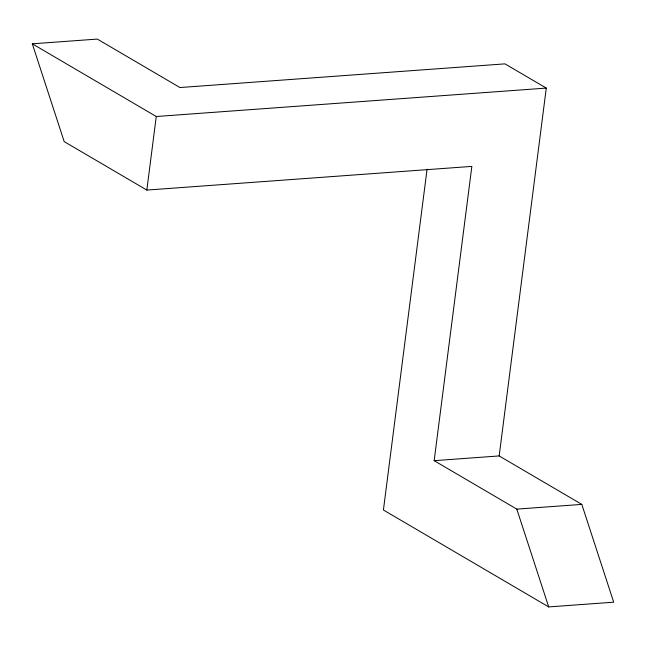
<?xml version="1.0" encoding="UTF-8"?>
<svg xmlns="http://www.w3.org/2000/svg" width="646" height="646" viewBox="0 0 646 646"><rect width="100%" height="100%" fill="white"/><g stroke="black" fill="none" stroke-linecap="round" stroke-linejoin="round"><path stroke-width="0.97" d="M146.836 190.069L156.259 116.506L32.3 43.815L64.196 141.611L146.836 190.069L471.855 166.393L434.16 460.663L516.8 509.121L581.804 504.389L613.7 602.185L548.696 606.917L383.417 510.001L427.079 169.155M581.804 504.389L499.164 455.931L546.282 88.09L504.962 63.865L179.943 87.541L97.304 39.083L32.3 43.815M156.259 116.506L546.282 88.09M434.16 460.663L499.164 455.931M516.8 509.121L548.696 606.917"/></g></svg>
